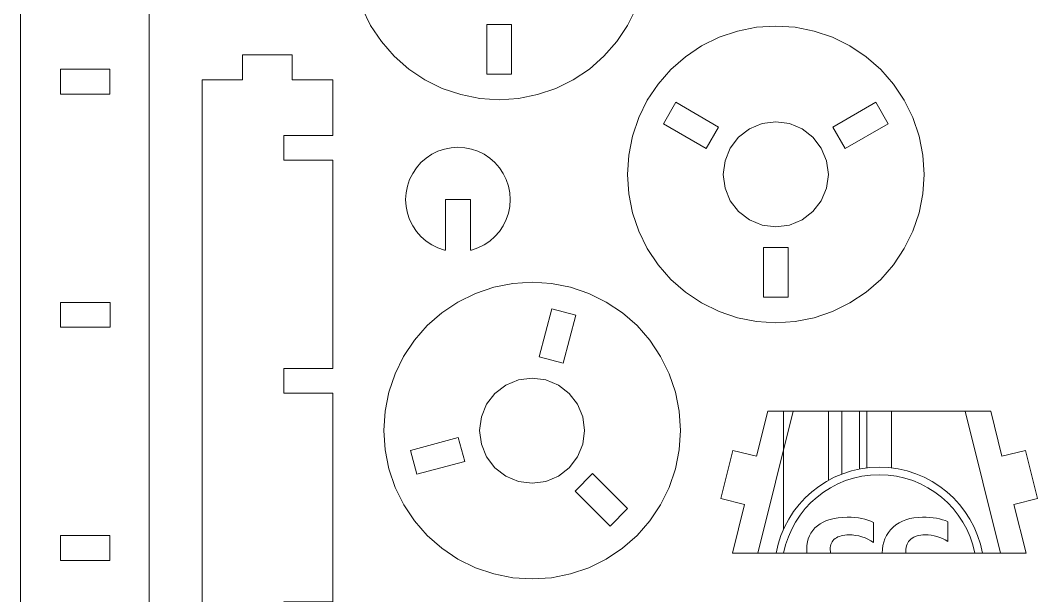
# Model space of a CAD drawing. Header units: millimetres. Extents: x -168 to 165, y -245 to 245.
# Drawn here: x 35 to 158.1, y 67.1 to 136.7 of the extents above; entities that cross this region are included whole.
import ezdxf

# ---------------------------------------------------------------- set-up
doc = ezdxf.new("R2010")
doc.units = ezdxf.units.MM
doc.header["$MEASUREMENT"] = 0

msp = doc.modelspace()

# ---------------------------------------------------------------- linework, layer by layer
at = {"color": 140, "lineweight": 9}
for points, knots in [([(80.2112, 132.389), (80.2112, 132.389), (78.6625, 134.1553), (78.6625, 134.1553), (78.6625, 134.1553), (78.6625, 134.1553), (77.3572, 136.1086), (77.3572, 136.1086), (77.3572, 136.1086), (77.3572, 136.1086), (76.3165, 138.2154), (76.3165, 138.2154), (76.3165, 138.2154), (76.3165, 138.2154), (75.5616, 140.44), (75.5616, 140.44), (75.5616, 140.44), (75.5616, 140.44), (75.103, 142.744), (75.103, 142.744), (75.103, 142.744), (75.103, 142.744), (74.9513, 145.0879), (74.9513, 145.0879), (74.9513, 145.0879), (74.9513, 145.0879), (75.103, 147.4325), (75.103, 147.4325), (75.103, 147.4325), (75.103, 147.4325), (75.5616, 149.7364), (75.5616, 149.7364), (75.5616, 149.7364), (75.5616, 149.7364), (76.3165, 151.9607), (76.3165, 151.9607), (76.3165, 151.9607), (76.3165, 151.9607), (77.3572, 154.0679), (77.3572, 154.0679), (77.3572, 154.0679), (77.3572, 154.0679), (78.6625, 156.0208), (78.6625, 156.0208), (78.6625, 156.0208), (78.6625, 156.0208), (80.2112, 157.7868), (80.2112, 157.7868), (80.2112, 157.7868), (80.2112, 157.7868), (81.9751, 159.3362), (81.9751, 159.3362), (81.9751, 159.3362), (81.9751, 159.3362), (83.9295, 160.6408), (83.9295, 160.6408), (83.9295, 160.6408), (83.9295, 160.6408), (86.0356, 161.6801), (86.0356, 161.6801), (86.0356, 161.6801), (86.0356, 161.6801), (88.2616, 162.435), (88.2616, 162.435), (88.2616, 162.435), (88.2616, 162.435), (90.5652, 162.8936), (90.5652, 162.8936), (90.5652, 162.8936), (90.5652, 162.8936), (92.9077, 163.0471), (92.9077, 163.0471), (92.9077, 163.0471), (92.9077, 163.0471), (95.2537, 162.8936), (95.2537, 162.8936), (95.2537, 162.8936), (95.2537, 162.8936), (97.5573, 162.435), (97.5573, 162.435), (97.5573, 162.435), (97.5573, 162.435), (99.7833, 161.6801), (99.7833, 161.6801), (99.7833, 161.6801), (99.7833, 161.6801), (101.8894, 160.6408), (101.8894, 160.6408), (101.8894, 160.6408), (101.8894, 160.6408), (103.8438, 159.3362), (103.8438, 159.3362), (103.8438, 159.3362), (103.8438, 159.3362), (105.6077, 157.7868), (105.6077, 157.7868), (105.6077, 157.7868), (105.6077, 157.7868), (107.1564, 156.0208), (107.1564, 156.0208), (107.1564, 156.0208), (107.1564, 156.0208), (108.4617, 154.0679), (108.4617, 154.0679), (108.4617, 154.0679), (108.4617, 154.0679), (109.5024, 151.9607), (109.5024, 151.9607), (109.5024, 151.9607), (109.5024, 151.9607), (110.2573, 149.7364), (110.2573, 149.7364), (110.2573, 149.7364), (110.2573, 149.7364), (110.7159, 147.4325), (110.7159, 147.4325), (110.7159, 147.4325), (110.7159, 147.4325), (110.8676, 145.0879), (110.8676, 145.0879), (110.8676, 145.0879), (110.8676, 145.0879), (110.7159, 142.744), (110.7159, 142.744), (110.7159, 142.744), (110.7159, 142.744), (110.2573, 140.44), (110.2573, 140.44), (110.2573, 140.44), (110.2573, 140.44), (109.5024, 138.2154), (109.5024, 138.2154), (109.5024, 138.2154), (109.5024, 138.2154), (108.4617, 136.1086), (108.4617, 136.1086), (108.4617, 136.1086), (108.4617, 136.1086), (107.1564, 134.1553), (107.1564, 134.1553), (107.1564, 134.1553), (107.1564, 134.1553), (105.6077, 132.389), (105.6077, 132.389), (105.6077, 132.389), (105.6077, 132.389), (103.8438, 130.8403), (103.8438, 130.8403), (103.8438, 130.8403), (103.8438, 130.8403), (101.8894, 129.5353), (101.8894, 129.5353), (101.8894, 129.5353), (101.8894, 129.5353), (99.7833, 128.496), (99.7833, 128.496), (99.7833, 128.496), (99.7833, 128.496), (97.5573, 127.7411), (97.5573, 127.7411), (97.5573, 127.7411), (97.5573, 127.7411), (95.2537, 127.2828), (95.2537, 127.2828), (95.2537, 127.2828), (95.2537, 127.2828), (92.9077, 127.129), (92.9077, 127.129), (92.9077, 127.129), (92.9077, 127.129), (90.5652, 127.2828), (90.5652, 127.2828), (90.5652, 127.2828), (90.5652, 127.2828), (88.2616, 127.7411), (88.2616, 127.7411), (88.2616, 127.7411), (88.2616, 127.7411), (86.0356, 128.496), (86.0356, 128.496), (86.0356, 128.496), (86.0356, 128.496), (83.9295, 129.5353), (83.9295, 129.5353), (83.9295, 129.5353), (83.9295, 129.5353), (81.9751, 130.8403), (81.9751, 130.8403), (81.9751, 130.8403), (81.9751, 130.8403), (80.2112, 132.389), (80.2112, 132.389)], [0, 0, 0, 0, 0.02040816, 0.02040816, 0.02040816, 0.02040816, 0.04081633, 0.04081633, 0.04081633, 0.04081633, 0.06122449, 0.06122449, 0.06122449, 0.06122449, 0.08163265, 0.08163265, 0.08163265, 0.08163265, 0.10204082, 0.10204082, 0.10204082, 0.10204082, 0.12244898, 0.12244898, 0.12244898, 0.12244898, 0.14285714, 0.14285714, 0.14285714, 0.14285714, 0.16326531, 0.16326531, 0.16326531, 0.16326531, 0.18367347, 0.18367347, 0.18367347, 0.18367347, 0.20408163, 0.20408163, 0.20408163, 0.20408163, 0.2244898, 0.2244898, 0.2244898, 0.2244898, 0.24489796, 0.24489796, 0.24489796, 0.24489796, 0.26530612, 0.26530612, 0.26530612, 0.26530612, 0.28571429, 0.28571429, 0.28571429, 0.28571429, 0.30612245, 0.30612245, 0.30612245, 0.30612245, 0.32653061, 0.32653061, 0.32653061, 0.32653061, 0.34693878, 0.34693878, 0.34693878, 0.34693878, 0.36734694, 0.36734694, 0.36734694, 0.36734694, 0.3877551, 0.3877551, 0.3877551, 0.3877551, 0.40816327, 0.40816327, 0.40816327, 0.40816327, 0.42857143, 0.42857143, 0.42857143, 0.42857143, 0.44897959, 0.44897959, 0.44897959, 0.44897959, 0.46938776, 0.46938776, 0.46938776, 0.46938776, 0.48979592, 0.48979592, 0.48979592, 0.48979592, 0.51020408, 0.51020408, 0.51020408, 0.51020408, 0.53061224, 0.53061224, 0.53061224, 0.53061224, 0.55102041, 0.55102041, 0.55102041, 0.55102041, 0.57142857, 0.57142857, 0.57142857, 0.57142857, 0.59183673, 0.59183673, 0.59183673, 0.59183673, 0.6122449, 0.6122449, 0.6122449, 0.6122449, 0.63265306, 0.63265306, 0.63265306, 0.63265306, 0.65306122, 0.65306122, 0.65306122, 0.65306122, 0.67346939, 0.67346939, 0.67346939, 0.67346939, 0.69387755, 0.69387755, 0.69387755, 0.69387755, 0.71428571, 0.71428571, 0.71428571, 0.71428571, 0.73469388, 0.73469388, 0.73469388, 0.73469388, 0.75510204, 0.75510204, 0.75510204, 0.75510204, 0.7755102, 0.7755102, 0.7755102, 0.7755102, 0.79591837, 0.79591837, 0.79591837, 0.79591837, 0.81632653, 0.81632653, 0.81632653, 0.81632653, 0.83673469, 0.83673469, 0.83673469, 0.83673469, 0.85714286, 0.85714286, 0.85714286, 0.85714286, 0.87755102, 0.87755102, 0.87755102, 0.87755102, 0.89795918, 0.89795918, 0.89795918, 0.89795918, 0.91836735, 0.91836735, 0.91836735, 0.91836735, 0.93877551, 0.93877551, 0.93877551, 0.93877551, 0.95918367, 0.95918367, 0.95918367, 0.95918367, 1, 1, 1, 1]), ([(50.5441, 137.5482), (50.5441, 137.5482), (50.5441, 64.6403), (50.5441, 64.6403), (50.5441, 64.6403), (50.5441, 64.6403), (45.7463, 64.6403), (45.7463, 64.6403), (45.7463, 64.6403), (45.7463, 64.6403), (45.7463, 61.6403), (45.7463, 61.6403), (45.7463, 61.6403), (45.7463, 61.6403), (39.7455, 61.6403), (39.7455, 61.6403), (39.7455, 61.6403), (39.7455, 61.6403), (39.7455, 64.6403), (39.7455, 64.6403), (39.7455, 64.6403), (39.7455, 64.6403), (34.9513, 64.6403), (34.9513, 64.6403), (34.9513, 64.6403), (34.9513, 64.6403), (34.9513, 137.5482), (34.9513, 137.5482), (34.9513, 137.5482), (34.9513, 137.5482), (39.7455, 137.5482), (39.7455, 137.5482), (39.7455, 137.5482), (39.7455, 137.5482), (39.7455, 140.5503), (39.7455, 140.5503), (39.7455, 140.5503), (39.7455, 140.5503), (45.7463, 140.5503), (45.7463, 140.5503), (45.7463, 140.5503), (45.7463, 140.5503), (45.7463, 137.5482), (45.7463, 137.5482), (45.7463, 137.5482), (45.7463, 137.5482), (50.5441, 137.5482), (50.5441, 137.5482)], [0, 0, 0, 0, 0.07692308, 0.07692308, 0.07692308, 0.07692308, 0.15384615, 0.15384615, 0.15384615, 0.15384615, 0.23076923, 0.23076923, 0.23076923, 0.23076923, 0.30769231, 0.30769231, 0.30769231, 0.30769231, 0.38461538, 0.38461538, 0.38461538, 0.38461538, 0.46153846, 0.46153846, 0.46153846, 0.46153846, 0.53846154, 0.53846154, 0.53846154, 0.53846154, 0.61538462, 0.61538462, 0.61538462, 0.61538462, 0.69230769, 0.69230769, 0.69230769, 0.69230769, 0.76923077, 0.76923077, 0.76923077, 0.76923077, 0.84615385, 0.84615385, 0.84615385, 0.84615385, 1, 1, 1, 1]), ([(94.4105, 130.2338), (94.4105, 130.2338), (94.4105, 136.2339), (94.4105, 136.2339), (94.4105, 136.2339), (94.4105, 136.2339), (91.4084, 136.2339), (91.4084, 136.2339), (91.4084, 136.2339), (91.4084, 136.2339), (91.4084, 130.2338), (91.4084, 130.2338), (91.4084, 130.2338), (91.4084, 130.2338), (94.4105, 130.2338), (94.4105, 130.2338)], [0, 0, 0, 0, 0.2, 0.2, 0.2, 0.2, 0.4, 0.4, 0.4, 0.4, 0.6, 0.6, 0.6, 0.6, 1, 1, 1, 1]), ([(113.7112, 105.3893), (113.7112, 105.3893), (112.1625, 107.1553), (112.1625, 107.1553), (112.1625, 107.1553), (112.1625, 107.1553), (110.8572, 109.1083), (110.8572, 109.1083), (110.8572, 109.1083), (110.8572, 109.1083), (109.8201, 111.2154), (109.8201, 111.2154), (109.8201, 111.2154), (109.8201, 111.2154), (109.0616, 113.4397), (109.0616, 113.4397), (109.0616, 113.4397), (109.0616, 113.4397), (108.6065, 115.7437), (108.6065, 115.7437), (108.6065, 115.7437), (108.6065, 115.7437), (108.4513, 118.0879), (108.4513, 118.0879), (108.4513, 118.0879), (108.4513, 118.0879), (108.6065, 120.4321), (108.6065, 120.4321), (108.6065, 120.4321), (108.6065, 120.4321), (109.0616, 122.7361), (109.0616, 122.7361), (109.0616, 122.7361), (109.0616, 122.7361), (109.8201, 124.9607), (109.8201, 124.9607), (109.8201, 124.9607), (109.8201, 124.9607), (110.8572, 127.0675), (110.8572, 127.0675), (110.8572, 127.0675), (110.8572, 127.0675), (112.1625, 129.0205), (112.1625, 129.0205), (112.1625, 129.0205), (112.1625, 129.0205), (113.7112, 130.7868), (113.7112, 130.7868), (113.7112, 130.7868), (113.7112, 130.7868), (115.4786, 132.3355), (115.4786, 132.3355), (115.4786, 132.3355), (115.4786, 132.3355), (117.4295, 133.6408), (117.4295, 133.6408), (117.4295, 133.6408), (117.4295, 133.6408), (119.5391, 134.6797), (119.5391, 134.6797), (119.5391, 134.6797), (119.5391, 134.6797), (121.7616, 135.435), (121.7616, 135.435), (121.7616, 135.435), (121.7616, 135.435), (124.0652, 135.8933), (124.0652, 135.8933), (124.0652, 135.8933), (124.0652, 135.8933), (126.4112, 136.0471), (126.4112, 136.0471), (126.4112, 136.0471), (126.4112, 136.0471), (128.7537, 135.8933), (128.7537, 135.8933), (128.7537, 135.8933), (128.7537, 135.8933), (131.0573, 135.435), (131.0573, 135.435), (131.0573, 135.435), (131.0573, 135.435), (133.2833, 134.6797), (133.2833, 134.6797), (133.2833, 134.6797), (133.2833, 134.6797), (135.3894, 133.6408), (135.3894, 133.6408), (135.3894, 133.6408), (135.3894, 133.6408), (137.3438, 132.3355), (137.3438, 132.3355), (137.3438, 132.3355), (137.3438, 132.3355), (139.1077, 130.7868), (139.1077, 130.7868), (139.1077, 130.7868), (139.1077, 130.7868), (140.6564, 129.0205), (140.6564, 129.0205), (140.6564, 129.0205), (140.6564, 129.0205), (141.9617, 127.0675), (141.9617, 127.0675), (141.9617, 127.0675), (141.9617, 127.0675), (143.0024, 124.9607), (143.0024, 124.9607), (143.0024, 124.9607), (143.0024, 124.9607), (143.7573, 122.7361), (143.7573, 122.7361), (143.7573, 122.7361), (143.7573, 122.7361), (144.2159, 120.4321), (144.2159, 120.4321), (144.2159, 120.4321), (144.2159, 120.4321), (144.3676, 118.0879), (144.3676, 118.0879), (144.3676, 118.0879), (144.3676, 118.0879), (144.2159, 115.7437), (144.2159, 115.7437), (144.2159, 115.7437), (144.2159, 115.7437), (143.7573, 113.4397), (143.7573, 113.4397), (143.7573, 113.4397), (143.7573, 113.4397), (143.0024, 111.2154), (143.0024, 111.2154), (143.0024, 111.2154), (143.0024, 111.2154), (141.9617, 109.1083), (141.9617, 109.1083), (141.9617, 109.1083), (141.9617, 109.1083), (140.6564, 107.1553), (140.6564, 107.1553), (140.6564, 107.1553), (140.6564, 107.1553), (139.1077, 105.3893), (139.1077, 105.3893), (139.1077, 105.3893), (139.1077, 105.3893), (137.3438, 103.8402), (137.3438, 103.8402), (137.3438, 103.8402), (137.3438, 103.8402), (135.3894, 102.535), (135.3894, 102.535), (135.3894, 102.535), (135.3894, 102.535), (133.2833, 101.496), (133.2833, 101.496), (133.2833, 101.496), (133.2833, 101.496), (131.0573, 100.7407), (131.0573, 100.7407), (131.0573, 100.7407), (131.0573, 100.7407), (128.7537, 100.2825), (128.7537, 100.2825), (128.7537, 100.2825), (128.7537, 100.2825), (126.4112, 100.129), (126.4112, 100.129), (126.4112, 100.129), (126.4112, 100.129), (124.0652, 100.2825), (124.0652, 100.2825), (124.0652, 100.2825), (124.0652, 100.2825), (121.7616, 100.7407), (121.7616, 100.7407), (121.7616, 100.7407), (121.7616, 100.7407), (119.5391, 101.496), (119.5391, 101.496), (119.5391, 101.496), (119.5391, 101.496), (117.4295, 102.535), (117.4295, 102.535), (117.4295, 102.535), (117.4295, 102.535), (115.4786, 103.8402), (115.4786, 103.8402), (115.4786, 103.8402), (115.4786, 103.8402), (113.7112, 105.3893), (113.7112, 105.3893)], [0, 0, 0, 0, 0.02040816, 0.02040816, 0.02040816, 0.02040816, 0.04081633, 0.04081633, 0.04081633, 0.04081633, 0.06122449, 0.06122449, 0.06122449, 0.06122449, 0.08163265, 0.08163265, 0.08163265, 0.08163265, 0.10204082, 0.10204082, 0.10204082, 0.10204082, 0.12244898, 0.12244898, 0.12244898, 0.12244898, 0.14285714, 0.14285714, 0.14285714, 0.14285714, 0.16326531, 0.16326531, 0.16326531, 0.16326531, 0.18367347, 0.18367347, 0.18367347, 0.18367347, 0.20408163, 0.20408163, 0.20408163, 0.20408163, 0.2244898, 0.2244898, 0.2244898, 0.2244898, 0.24489796, 0.24489796, 0.24489796, 0.24489796, 0.26530612, 0.26530612, 0.26530612, 0.26530612, 0.28571429, 0.28571429, 0.28571429, 0.28571429, 0.30612245, 0.30612245, 0.30612245, 0.30612245, 0.32653061, 0.32653061, 0.32653061, 0.32653061, 0.34693878, 0.34693878, 0.34693878, 0.34693878, 0.36734694, 0.36734694, 0.36734694, 0.36734694, 0.3877551, 0.3877551, 0.3877551, 0.3877551, 0.40816327, 0.40816327, 0.40816327, 0.40816327, 0.42857143, 0.42857143, 0.42857143, 0.42857143, 0.44897959, 0.44897959, 0.44897959, 0.44897959, 0.46938776, 0.46938776, 0.46938776, 0.46938776, 0.48979592, 0.48979592, 0.48979592, 0.48979592, 0.51020408, 0.51020408, 0.51020408, 0.51020408, 0.53061224, 0.53061224, 0.53061224, 0.53061224, 0.55102041, 0.55102041, 0.55102041, 0.55102041, 0.57142857, 0.57142857, 0.57142857, 0.57142857, 0.59183673, 0.59183673, 0.59183673, 0.59183673, 0.6122449, 0.6122449, 0.6122449, 0.6122449, 0.63265306, 0.63265306, 0.63265306, 0.63265306, 0.65306122, 0.65306122, 0.65306122, 0.65306122, 0.67346939, 0.67346939, 0.67346939, 0.67346939, 0.69387755, 0.69387755, 0.69387755, 0.69387755, 0.71428571, 0.71428571, 0.71428571, 0.71428571, 0.73469388, 0.73469388, 0.73469388, 0.73469388, 0.75510204, 0.75510204, 0.75510204, 0.75510204, 0.7755102, 0.7755102, 0.7755102, 0.7755102, 0.79591837, 0.79591837, 0.79591837, 0.79591837, 0.81632653, 0.81632653, 0.81632653, 0.81632653, 0.83673469, 0.83673469, 0.83673469, 0.83673469, 0.85714286, 0.85714286, 0.85714286, 0.85714286, 0.87755102, 0.87755102, 0.87755102, 0.87755102, 0.89795918, 0.89795918, 0.89795918, 0.89795918, 0.91836735, 0.91836735, 0.91836735, 0.91836735, 0.93877551, 0.93877551, 0.93877551, 0.93877551, 0.95918367, 0.95918367, 0.95918367, 0.95918367, 1, 1, 1, 1]), ([(72.7734, 91.596), (72.7734, 91.596), (72.7734, 66.377), (72.7734, 66.377), (72.7734, 66.377), (72.7734, 66.377), (66.8397, 66.377), (66.8397, 66.377), (66.8397, 66.377), (66.8397, 66.377), (66.8397, 63.3769), (66.8397, 63.3769), (66.8397, 63.3769), (66.8397, 63.3769), (72.7734, 63.3769), (72.7734, 63.3769), (72.7734, 63.3769), (72.7734, 63.3769), (72.7734, 56.641), (72.7734, 56.641), (72.7734, 56.641), (72.7734, 56.641), (67.8627, 56.641), (67.8627, 56.641), (67.8627, 56.641), (67.8627, 56.641), (67.8627, 53.6424), (67.8627, 53.6424), (67.8627, 53.6424), (67.8627, 53.6424), (61.862, 53.6424), (61.862, 53.6424), (61.862, 53.6424), (61.862, 53.6424), (61.862, 56.641), (61.862, 56.641), (61.862, 56.641), (61.862, 56.641), (56.9513, 56.641), (56.9513, 56.641), (56.9513, 56.641), (56.9513, 56.641), (56.9513, 129.5503), (56.9513, 129.5503), (56.9513, 129.5503), (56.9513, 129.5503), (61.862, 129.5503), (61.862, 129.5503), (61.862, 129.5503), (61.862, 129.5503), (61.862, 132.5503), (61.862, 132.5503), (61.862, 132.5503), (61.862, 132.5503), (67.8627, 132.5503), (67.8627, 132.5503), (67.8627, 132.5503), (67.8627, 132.5503), (67.8627, 129.5503), (67.8627, 129.5503), (67.8627, 129.5503), (67.8627, 129.5503), (72.7734, 129.5503), (72.7734, 129.5503), (72.7734, 129.5503), (72.7734, 129.5503), (72.7734, 122.8151), (72.7734, 122.8151), (72.7734, 122.8151), (72.7734, 122.8151), (66.8397, 122.8151), (66.8397, 122.8151), (66.8397, 122.8151), (66.8397, 122.8151), (66.8397, 119.815), (66.8397, 119.815), (66.8397, 119.815), (66.8397, 119.815), (72.7734, 119.815), (72.7734, 119.815), (72.7734, 119.815), (72.7734, 119.815), (72.7734, 94.596), (72.7734, 94.596), (72.7734, 94.596), (72.7734, 94.596), (66.8397, 94.596), (66.8397, 94.596), (66.8397, 94.596), (66.8397, 94.596), (66.8397, 91.596), (66.8397, 91.596), (66.8397, 91.596), (66.8397, 91.596), (72.7734, 91.596), (72.7734, 91.596)], [0, 0, 0, 0, 0.04, 0.04, 0.04, 0.04, 0.08, 0.08, 0.08, 0.08, 0.12, 0.12, 0.12, 0.12, 0.16, 0.16, 0.16, 0.16, 0.2, 0.2, 0.2, 0.2, 0.24, 0.24, 0.24, 0.24, 0.28, 0.28, 0.28, 0.28, 0.32, 0.32, 0.32, 0.32, 0.36, 0.36, 0.36, 0.36, 0.4, 0.4, 0.4, 0.4, 0.44, 0.44, 0.44, 0.44, 0.48, 0.48, 0.48, 0.48, 0.52, 0.52, 0.52, 0.52, 0.56, 0.56, 0.56, 0.56, 0.6, 0.6, 0.6, 0.6, 0.64, 0.64, 0.64, 0.64, 0.68, 0.68, 0.68, 0.68, 0.72, 0.72, 0.72, 0.72, 0.76, 0.76, 0.76, 0.76, 0.8, 0.8, 0.8, 0.8, 0.84, 0.84, 0.84, 0.84, 0.88, 0.88, 0.88, 0.88, 0.92, 0.92, 0.92, 0.92, 1, 1, 1, 1]), ([(39.802, 130.8136), (39.802, 130.8136), (39.802, 127.814), (39.802, 127.814), (39.802, 127.814), (39.802, 127.814), (45.7992, 127.814), (45.7992, 127.814), (45.7992, 127.814), (45.7992, 127.814), (45.7992, 130.8136), (45.7992, 130.8136), (45.7992, 130.8136), (45.7992, 130.8136), (39.802, 130.8136), (39.802, 130.8136)], [0, 0, 0, 0, 0.2, 0.2, 0.2, 0.2, 0.4, 0.4, 0.4, 0.4, 0.6, 0.6, 0.6, 0.6, 1, 1, 1, 1]), ([(117.9939, 121.2163), (117.9939, 121.2163), (119.4932, 123.8142), (119.4932, 123.8142), (119.4932, 123.8142), (119.4932, 123.8142), (114.2968, 126.8142), (114.2968, 126.8142), (114.2968, 126.8142), (114.2968, 126.8142), (112.7975, 124.216), (112.7975, 124.216), (112.7975, 124.216), (112.7975, 124.216), (117.9939, 121.2163), (117.9939, 121.2163)], [0, 0, 0, 0, 0.2, 0.2, 0.2, 0.2, 0.4, 0.4, 0.4, 0.4, 0.6, 0.6, 0.6, 0.6, 1, 1, 1, 1]), ([(134.8285, 121.2163), (134.8285, 121.2163), (140.0249, 124.216), (140.0249, 124.216), (140.0249, 124.216), (140.0249, 124.216), (138.5256, 126.8142), (138.5256, 126.8142), (138.5256, 126.8142), (138.5256, 126.8142), (133.3292, 123.8142), (133.3292, 123.8142), (133.3292, 123.8142), (133.3292, 123.8142), (134.8285, 121.2163), (134.8285, 121.2163)], [0, 0, 0, 0, 0.2, 0.2, 0.2, 0.2, 0.4, 0.4, 0.4, 0.4, 0.6, 0.6, 0.6, 0.6, 1, 1, 1, 1]), ([(124.7637, 111.9446), (124.7637, 111.9446), (126.4112, 111.728), (126.4112, 111.728), (126.4112, 111.728), (126.4112, 111.728), (128.0552, 111.9446), (128.0552, 111.9446), (128.0552, 111.9446), (128.0552, 111.9446), (129.5897, 112.5803), (129.5897, 112.5803), (129.5897, 112.5803), (129.5897, 112.5803), (130.9091, 113.5907), (130.9091, 113.5907), (130.9091, 113.5907), (130.9091, 113.5907), (131.9181, 114.9083), (131.9181, 114.9083), (131.9181, 114.9083), (131.9181, 114.9083), (132.5531, 116.4418), (132.5531, 116.4418), (132.5531, 116.4418), (132.5531, 116.4418), (132.7718, 118.0879), (132.7718, 118.0879), (132.7718, 118.0879), (132.7718, 118.0879), (132.5531, 119.7339), (132.5531, 119.7339), (132.5531, 119.7339), (132.5531, 119.7339), (131.9181, 121.2678), (131.9181, 121.2678), (131.9181, 121.2678), (131.9181, 121.2678), (130.9091, 122.5851), (130.9091, 122.5851), (130.9091, 122.5851), (130.9091, 122.5851), (129.5897, 123.5958), (129.5897, 123.5958), (129.5897, 123.5958), (129.5897, 123.5958), (128.0552, 124.2311), (128.0552, 124.2311), (128.0552, 124.2311), (128.0552, 124.2311), (126.4112, 124.4481), (126.4112, 124.4481), (126.4112, 124.4481), (126.4112, 124.4481), (124.7637, 124.2311), (124.7637, 124.2311), (124.7637, 124.2311), (124.7637, 124.2311), (123.2292, 123.5958), (123.2292, 123.5958), (123.2292, 123.5958), (123.2292, 123.5958), (121.9133, 122.5851), (121.9133, 122.5851), (121.9133, 122.5851), (121.9133, 122.5851), (120.9008, 121.2678), (120.9008, 121.2678), (120.9008, 121.2678), (120.9008, 121.2678), (120.2658, 119.7339), (120.2658, 119.7339), (120.2658, 119.7339), (120.2658, 119.7339), (120.0506, 118.0879), (120.0506, 118.0879), (120.0506, 118.0879), (120.0506, 118.0879), (120.2658, 116.4418), (120.2658, 116.4418), (120.2658, 116.4418), (120.2658, 116.4418), (120.9008, 114.9083), (120.9008, 114.9083), (120.9008, 114.9083), (120.9008, 114.9083), (121.9133, 113.5907), (121.9133, 113.5907), (121.9133, 113.5907), (121.9133, 113.5907), (123.2292, 112.5803), (123.2292, 112.5803), (123.2292, 112.5803), (123.2292, 112.5803), (124.7637, 111.9446), (124.7637, 111.9446)], [0, 0, 0, 0, 0.04, 0.04, 0.04, 0.04, 0.08, 0.08, 0.08, 0.08, 0.12, 0.12, 0.12, 0.12, 0.16, 0.16, 0.16, 0.16, 0.2, 0.2, 0.2, 0.2, 0.24, 0.24, 0.24, 0.24, 0.28, 0.28, 0.28, 0.28, 0.32, 0.32, 0.32, 0.32, 0.36, 0.36, 0.36, 0.36, 0.4, 0.4, 0.4, 0.4, 0.44, 0.44, 0.44, 0.44, 0.48, 0.48, 0.48, 0.48, 0.52, 0.52, 0.52, 0.52, 0.56, 0.56, 0.56, 0.56, 0.6, 0.6, 0.6, 0.6, 0.64, 0.64, 0.64, 0.64, 0.68, 0.68, 0.68, 0.68, 0.72, 0.72, 0.72, 0.72, 0.76, 0.76, 0.76, 0.76, 0.8, 0.8, 0.8, 0.8, 0.84, 0.84, 0.84, 0.84, 0.88, 0.88, 0.88, 0.88, 0.92, 0.92, 0.92, 0.92, 1, 1, 1, 1]), ([(92.4094, 119.5243), (92.4094, 119.5243), (92.9562, 118.9016), (92.9562, 118.9016), (92.9562, 118.9016), (92.9562, 118.9016), (93.4148, 118.2134), (93.4148, 118.2134), (93.4148, 118.2134), (93.4148, 118.2134), (93.7817, 117.4704), (93.7817, 117.4704), (93.7817, 117.4704), (93.7817, 117.4704), (94.0498, 116.6862), (94.0498, 116.6862), (94.0498, 116.6862), (94.0498, 116.6862), (94.2086, 115.8738), (94.2086, 115.8738), (94.2086, 115.8738), (94.2086, 115.8738), (94.265, 115.0475), (94.265, 115.0475), (94.265, 115.0475), (94.265, 115.0475), (94.2086, 114.221), (94.2086, 114.221), (94.2086, 114.221), (94.2086, 114.221), (94.0498, 113.4089), (94.0498, 113.4089), (94.0498, 113.4089), (94.0498, 113.4089), (93.7817, 112.6247), (93.7817, 112.6247), (93.7817, 112.6247), (93.7817, 112.6247), (93.4148, 111.8821), (93.4148, 111.8821), (93.4148, 111.8821), (93.4148, 111.8821), (92.9562, 111.1934), (92.9562, 111.1934), (92.9562, 111.1934), (92.9562, 111.1934), (92.4094, 110.5708), (92.4094, 110.5708), (92.4094, 110.5708), (92.4094, 110.5708), (91.7885, 110.0247), (91.7885, 110.0247), (91.7885, 110.0247), (91.7885, 110.0247), (91.1006, 109.5647), (91.1006, 109.5647), (91.1006, 109.5647), (91.1006, 109.5647), (90.3563, 109.1981), (90.3563, 109.1981), (90.3563, 109.1981), (90.3563, 109.1981), (89.5731, 108.9321), (89.5731, 108.9321), (89.5731, 108.9321), (89.5731, 108.9321), (89.432, 108.9046), (89.432, 108.9046), (89.432, 108.9046), (89.432, 108.9046), (89.432, 115.0475), (89.432, 115.0475), (89.432, 115.0475), (89.432, 115.0475), (86.4334, 115.0475), (86.4334, 115.0475), (86.4334, 115.0475), (86.4334, 115.0475), (86.4334, 108.9043), (86.4334, 108.9043), (86.4334, 108.9043), (86.4334, 108.9043), (86.2958, 108.9321), (86.2958, 108.9321), (86.2958, 108.9321), (86.2958, 108.9321), (85.5091, 109.1981), (85.5091, 109.1981), (85.5091, 109.1981), (85.5091, 109.1981), (84.7683, 109.5647), (84.7683, 109.5647), (84.7683, 109.5647), (84.7683, 109.5647), (84.0803, 110.0247), (84.0803, 110.0247), (84.0803, 110.0247), (84.0803, 110.0247), (83.4559, 110.5708), (83.4559, 110.5708), (83.4559, 110.5708), (83.4559, 110.5708), (82.9091, 111.1934), (82.9091, 111.1934), (82.9091, 111.1934), (82.9091, 111.1934), (82.4505, 111.8821), (82.4505, 111.8821), (82.4505, 111.8821), (82.4505, 111.8821), (82.0836, 112.6247), (82.0836, 112.6247), (82.0836, 112.6247), (82.0836, 112.6247), (81.819, 113.4089), (81.819, 113.4089), (81.819, 113.4089), (81.819, 113.4089), (81.6568, 114.221), (81.6568, 114.221), (81.6568, 114.221), (81.6568, 114.221), (81.6003, 115.0475), (81.6003, 115.0475), (81.6003, 115.0475), (81.6003, 115.0475), (81.6568, 115.8738), (81.6568, 115.8738), (81.6568, 115.8738), (81.6568, 115.8738), (81.819, 116.6862), (81.819, 116.6862), (81.819, 116.6862), (81.819, 116.6862), (82.0836, 117.4704), (82.0836, 117.4704), (82.0836, 117.4704), (82.0836, 117.4704), (82.4505, 118.2134), (82.4505, 118.2134), (82.4505, 118.2134), (82.4505, 118.2134), (82.9091, 118.9016), (82.9091, 118.9016), (82.9091, 118.9016), (82.9091, 118.9016), (83.4559, 119.5243), (83.4559, 119.5243), (83.4559, 119.5243), (83.4559, 119.5243), (84.0803, 120.0704), (84.0803, 120.0704), (84.0803, 120.0704), (84.0803, 120.0704), (84.7683, 120.5308), (84.7683, 120.5308), (84.7683, 120.5308), (84.7683, 120.5308), (85.5091, 120.8966), (85.5091, 120.8966), (85.5091, 120.8966), (85.5091, 120.8966), (86.2958, 121.1629), (86.2958, 121.1629), (86.2958, 121.1629), (86.2958, 121.1629), (87.1072, 121.3249), (87.1072, 121.3249), (87.1072, 121.3249), (87.1072, 121.3249), (87.9327, 121.3785), (87.9327, 121.3785), (87.9327, 121.3785), (87.9327, 121.3785), (88.7582, 121.3249), (88.7582, 121.3249), (88.7582, 121.3249), (88.7582, 121.3249), (89.5731, 121.1629), (89.5731, 121.1629), (89.5731, 121.1629), (89.5731, 121.1629), (90.3563, 120.8966), (90.3563, 120.8966), (90.3563, 120.8966), (90.3563, 120.8966), (91.1006, 120.5308), (91.1006, 120.5308), (91.1006, 120.5308), (91.1006, 120.5308), (91.7885, 120.0704), (91.7885, 120.0704), (91.7885, 120.0704), (91.7885, 120.0704), (92.4094, 119.5243), (92.4094, 119.5243)], [0, 0, 0, 0, 0.02, 0.02, 0.02, 0.02, 0.04, 0.04, 0.04, 0.04, 0.06, 0.06, 0.06, 0.06, 0.08, 0.08, 0.08, 0.08, 0.1, 0.1, 0.1, 0.1, 0.12, 0.12, 0.12, 0.12, 0.14, 0.14, 0.14, 0.14, 0.16, 0.16, 0.16, 0.16, 0.18, 0.18, 0.18, 0.18, 0.2, 0.2, 0.2, 0.2, 0.22, 0.22, 0.22, 0.22, 0.24, 0.24, 0.24, 0.24, 0.26, 0.26, 0.26, 0.26, 0.28, 0.28, 0.28, 0.28, 0.3, 0.3, 0.3, 0.3, 0.32, 0.32, 0.32, 0.32, 0.34, 0.34, 0.34, 0.34, 0.36, 0.36, 0.36, 0.36, 0.38, 0.38, 0.38, 0.38, 0.4, 0.4, 0.4, 0.4, 0.42, 0.42, 0.42, 0.42, 0.44, 0.44, 0.44, 0.44, 0.46, 0.46, 0.46, 0.46, 0.48, 0.48, 0.48, 0.48, 0.5, 0.5, 0.5, 0.5, 0.52, 0.52, 0.52, 0.52, 0.54, 0.54, 0.54, 0.54, 0.56, 0.56, 0.56, 0.56, 0.58, 0.58, 0.58, 0.58, 0.6, 0.6, 0.6, 0.6, 0.62, 0.62, 0.62, 0.62, 0.64, 0.64, 0.64, 0.64, 0.66, 0.66, 0.66, 0.66, 0.68, 0.68, 0.68, 0.68, 0.7, 0.7, 0.7, 0.7, 0.72, 0.72, 0.72, 0.72, 0.74, 0.74, 0.74, 0.74, 0.76, 0.76, 0.76, 0.76, 0.78, 0.78, 0.78, 0.78, 0.8, 0.8, 0.8, 0.8, 0.82, 0.82, 0.82, 0.82, 0.84, 0.84, 0.84, 0.84, 0.86, 0.86, 0.86, 0.86, 0.88, 0.88, 0.88, 0.88, 0.9, 0.9, 0.9, 0.9, 0.92, 0.92, 0.92, 0.92, 0.94, 0.94, 0.94, 0.94, 0.96, 0.96, 0.96, 0.96, 1, 1, 1, 1]), ([(127.9105, 103.2338), (127.9105, 103.2338), (127.9105, 109.2339), (127.9105, 109.2339), (127.9105, 109.2339), (127.9105, 109.2339), (124.9119, 109.2339), (124.9119, 109.2339), (124.9119, 109.2339), (124.9119, 109.2339), (124.9119, 103.2338), (124.9119, 103.2338), (124.9119, 103.2338), (124.9119, 103.2338), (127.9105, 103.2338), (127.9105, 103.2338)], [0, 0, 0, 0, 0.2, 0.2, 0.2, 0.2, 0.4, 0.4, 0.4, 0.4, 0.6, 0.6, 0.6, 0.6, 1, 1, 1, 1]), ([(96.9103, 69.1276), (96.9103, 69.1276), (94.5662, 69.2815), (94.5662, 69.2815), (94.5662, 69.2815), (94.5662, 69.2815), (92.262, 69.7397), (92.262, 69.7397), (92.262, 69.7397), (92.262, 69.7397), (90.0389, 70.496), (90.0389, 70.496), (90.0389, 70.496), (90.0389, 70.496), (87.9323, 71.535), (87.9323, 71.535), (87.9323, 71.535), (87.9323, 71.535), (85.9786, 72.8401), (85.9786, 72.8401), (85.9786, 72.8401), (85.9786, 72.8401), (84.2115, 74.3877), (84.2115, 74.3877), (84.2115, 74.3877), (84.2115, 74.3877), (82.6636, 76.1551), (82.6636, 76.1551), (82.6636, 76.1551), (82.6636, 76.1551), (81.3588, 78.1086), (81.3588, 78.1086), (81.3588, 78.1086), (81.3588, 78.1086), (80.3195, 80.2154), (80.3195, 80.2154), (80.3195, 80.2154), (80.3195, 80.2154), (79.5632, 82.4385), (79.5632, 82.4385), (79.5632, 82.4385), (79.5632, 82.4385), (79.105, 84.7427), (79.105, 84.7427), (79.105, 84.7427), (79.105, 84.7427), (78.9513, 87.0866), (78.9513, 87.0866), (78.9513, 87.0866), (78.9513, 87.0866), (79.1057, 89.4317), (79.1057, 89.4317), (79.1057, 89.4317), (79.1057, 89.4317), (79.565, 91.7363), (79.565, 91.7363), (79.565, 91.7363), (79.565, 91.7363), (80.3195, 93.9602), (80.3195, 93.9602), (80.3195, 93.9602), (80.3195, 93.9602), (81.357, 96.0658), (81.357, 96.0658), (81.357, 96.0658), (81.357, 96.0658), (82.6644, 98.0213), (82.6644, 98.0213), (82.6644, 98.0213), (82.6644, 98.0213), (84.2122, 99.7861), (84.2122, 99.7861), (84.2122, 99.7861), (84.2122, 99.7861), (85.9796, 101.3365), (85.9796, 101.3365), (85.9796, 101.3365), (85.9796, 101.3365), (87.9326, 102.6414), (87.9326, 102.6414), (87.9326, 102.6414), (87.9326, 102.6414), (90.0382, 103.6788), (90.0382, 103.6788), (90.0382, 103.6788), (90.0382, 103.6788), (92.262, 104.4334), (92.262, 104.4334), (92.262, 104.4334), (92.262, 104.4334), (94.5667, 104.8927), (94.5667, 104.8927), (94.5667, 104.8927), (94.5667, 104.8927), (96.9118, 105.0471), (96.9118, 105.0471), (96.9118, 105.0471), (96.9118, 105.0471), (99.2557, 104.8934), (99.2557, 104.8934), (99.2557, 104.8934), (99.2557, 104.8934), (101.5598, 104.4352), (101.5598, 104.4352), (101.5598, 104.4352), (101.5598, 104.4352), (103.783, 103.6788), (103.783, 103.6788), (103.783, 103.6788), (103.783, 103.6788), (105.8898, 102.6396), (105.8898, 102.6396), (105.8898, 102.6396), (105.8898, 102.6396), (107.8433, 101.3347), (107.8433, 101.3347), (107.8433, 101.3347), (107.8433, 101.3347), (109.6106, 99.7869), (109.6106, 99.7869), (109.6106, 99.7869), (109.6106, 99.7869), (111.1582, 98.0198), (111.1582, 98.0198), (111.1582, 98.0198), (111.1582, 98.0198), (112.4634, 96.0661), (112.4634, 96.0661), (112.4634, 96.0661), (112.4634, 96.0661), (113.5023, 93.9595), (113.5023, 93.9595), (113.5023, 93.9595), (113.5023, 93.9595), (114.2587, 91.7363), (114.2587, 91.7363), (114.2587, 91.7363), (114.2587, 91.7363), (114.7169, 89.4322), (114.7169, 89.4322), (114.7169, 89.4322), (114.7169, 89.4322), (114.8708, 87.0881), (114.8708, 87.0881), (114.8708, 87.0881), (114.8708, 87.0881), (114.7162, 84.7432), (114.7162, 84.7432), (114.7162, 84.7432), (114.7162, 84.7432), (114.2572, 82.4383), (114.2572, 82.4383), (114.2572, 82.4383), (114.2572, 82.4383), (113.5026, 80.2144), (113.5026, 80.2144), (113.5026, 80.2144), (113.5026, 80.2144), (112.4649, 78.1091), (112.4649, 78.1091), (112.4649, 78.1091), (112.4649, 78.1091), (111.16, 76.1561), (111.16, 76.1561), (111.16, 76.1561), (111.16, 76.1561), (109.6099, 74.3885), (109.6099, 74.3885), (109.6099, 74.3885), (109.6099, 74.3885), (107.8448, 72.8409), (107.8448, 72.8409), (107.8448, 72.8409), (107.8448, 72.8409), (105.8893, 71.5335), (105.8893, 71.5335), (105.8893, 71.5335), (105.8893, 71.5335), (103.784, 70.4958), (103.784, 70.4958), (103.784, 70.4958), (103.784, 70.4958), (101.5601, 69.7412), (101.5601, 69.7412), (101.5601, 69.7412), (101.5601, 69.7412), (99.2552, 69.2822), (99.2552, 69.2822), (99.2552, 69.2822), (99.2552, 69.2822), (96.9103, 69.1276), (96.9103, 69.1276)], [0, 0, 0, 0, 0.02040816, 0.02040816, 0.02040816, 0.02040816, 0.04081633, 0.04081633, 0.04081633, 0.04081633, 0.06122449, 0.06122449, 0.06122449, 0.06122449, 0.08163265, 0.08163265, 0.08163265, 0.08163265, 0.10204082, 0.10204082, 0.10204082, 0.10204082, 0.12244898, 0.12244898, 0.12244898, 0.12244898, 0.14285714, 0.14285714, 0.14285714, 0.14285714, 0.16326531, 0.16326531, 0.16326531, 0.16326531, 0.18367347, 0.18367347, 0.18367347, 0.18367347, 0.20408163, 0.20408163, 0.20408163, 0.20408163, 0.2244898, 0.2244898, 0.2244898, 0.2244898, 0.24489796, 0.24489796, 0.24489796, 0.24489796, 0.26530612, 0.26530612, 0.26530612, 0.26530612, 0.28571429, 0.28571429, 0.28571429, 0.28571429, 0.30612245, 0.30612245, 0.30612245, 0.30612245, 0.32653061, 0.32653061, 0.32653061, 0.32653061, 0.34693878, 0.34693878, 0.34693878, 0.34693878, 0.36734694, 0.36734694, 0.36734694, 0.36734694, 0.3877551, 0.3877551, 0.3877551, 0.3877551, 0.40816327, 0.40816327, 0.40816327, 0.40816327, 0.42857143, 0.42857143, 0.42857143, 0.42857143, 0.44897959, 0.44897959, 0.44897959, 0.44897959, 0.46938776, 0.46938776, 0.46938776, 0.46938776, 0.48979592, 0.48979592, 0.48979592, 0.48979592, 0.51020408, 0.51020408, 0.51020408, 0.51020408, 0.53061224, 0.53061224, 0.53061224, 0.53061224, 0.55102041, 0.55102041, 0.55102041, 0.55102041, 0.57142857, 0.57142857, 0.57142857, 0.57142857, 0.59183673, 0.59183673, 0.59183673, 0.59183673, 0.6122449, 0.6122449, 0.6122449, 0.6122449, 0.63265306, 0.63265306, 0.63265306, 0.63265306, 0.65306122, 0.65306122, 0.65306122, 0.65306122, 0.67346939, 0.67346939, 0.67346939, 0.67346939, 0.69387755, 0.69387755, 0.69387755, 0.69387755, 0.71428571, 0.71428571, 0.71428571, 0.71428571, 0.73469388, 0.73469388, 0.73469388, 0.73469388, 0.75510204, 0.75510204, 0.75510204, 0.75510204, 0.7755102, 0.7755102, 0.7755102, 0.7755102, 0.79591837, 0.79591837, 0.79591837, 0.79591837, 0.81632653, 0.81632653, 0.81632653, 0.81632653, 0.83673469, 0.83673469, 0.83673469, 0.83673469, 0.85714286, 0.85714286, 0.85714286, 0.85714286, 0.87755102, 0.87755102, 0.87755102, 0.87755102, 0.89795918, 0.89795918, 0.89795918, 0.89795918, 0.91836735, 0.91836735, 0.91836735, 0.91836735, 0.93877551, 0.93877551, 0.93877551, 0.93877551, 0.95918367, 0.95918367, 0.95918367, 0.95918367, 1, 1, 1, 1]), ([(45.8063, 99.5946), (45.8063, 99.5946), (45.8063, 102.5946), (45.8063, 102.5946), (45.8063, 102.5946), (45.8063, 102.5946), (39.8055, 102.5946), (39.8055, 102.5946), (39.8055, 102.5946), (39.8055, 102.5946), (39.8055, 99.5946), (39.8055, 99.5946), (39.8055, 99.5946), (39.8055, 99.5946), (45.8063, 99.5946), (45.8063, 99.5946)], [0, 0, 0, 0, 0.2, 0.2, 0.2, 0.2, 0.4, 0.4, 0.4, 0.4, 0.6, 0.6, 0.6, 0.6, 1, 1, 1, 1]), ([(100.6511, 95.2511), (100.6511, 95.2511), (102.2042, 101.0469), (102.2042, 101.0469), (102.2042, 101.0469), (102.2042, 101.0469), (99.3068, 101.8239), (99.3068, 101.8239), (99.3068, 101.8239), (99.3068, 101.8239), (97.7537, 96.0282), (97.7537, 96.0282), (97.7537, 96.0282), (97.7537, 96.0282), (100.6511, 95.2511), (100.6511, 95.2511)], [0, 0, 0, 0, 0.2, 0.2, 0.2, 0.2, 0.4, 0.4, 0.4, 0.4, 0.6, 0.6, 0.6, 0.6, 1, 1, 1, 1]), ([(100.0901, 81.5784), (100.0901, 81.5784), (101.4082, 82.5902), (101.4082, 82.5902), (101.4082, 82.5902), (101.4082, 82.5902), (102.42, 83.9083), (102.42, 83.9083), (102.42, 83.9083), (102.42, 83.9083), (103.0533, 85.4402), (103.0533, 85.4402), (103.0533, 85.4402), (103.0533, 85.4402), (103.2716, 87.0878), (103.2716, 87.0878), (103.2716, 87.0878), (103.2716, 87.0878), (103.0536, 88.7327), (103.0536, 88.7327), (103.0536, 88.7327), (103.0536, 88.7327), (102.418, 90.2663), (102.418, 90.2663), (102.418, 90.2663), (102.418, 90.2663), (101.4087, 91.5849), (101.4087, 91.5849), (101.4087, 91.5849), (101.4087, 91.5849), (100.0901, 92.5942), (100.0901, 92.5942), (100.0901, 92.5942), (100.0901, 92.5942), (98.5564, 93.2298), (98.5564, 93.2298), (98.5564, 93.2298), (98.5564, 93.2298), (96.9116, 93.4478), (96.9116, 93.4478), (96.9116, 93.4478), (96.9116, 93.4478), (95.2639, 93.2296), (95.2639, 93.2296), (95.2639, 93.2296), (95.2639, 93.2296), (93.7321, 92.5962), (93.7321, 92.5962), (93.7321, 92.5962), (93.7321, 92.5962), (92.4137, 91.5847), (92.4137, 91.5847), (92.4137, 91.5847), (92.4137, 91.5847), (91.4022, 90.2663), (91.4022, 90.2663), (91.4022, 90.2663), (91.4022, 90.2663), (90.7688, 88.7344), (90.7688, 88.7344), (90.7688, 88.7344), (90.7688, 88.7344), (90.5505, 87.0868), (90.5505, 87.0868), (90.5505, 87.0868), (90.5505, 87.0868), (90.7686, 85.4419), (90.7686, 85.4419), (90.7686, 85.4419), (90.7686, 85.4419), (91.4042, 83.9083), (91.4042, 83.9083), (91.4042, 83.9083), (91.4042, 83.9083), (92.4135, 82.5897), (92.4135, 82.5897), (92.4135, 82.5897), (92.4135, 82.5897), (93.7321, 81.5804), (93.7321, 81.5804), (93.7321, 81.5804), (93.7321, 81.5804), (95.2657, 80.9448), (95.2657, 80.9448), (95.2657, 80.9448), (95.2657, 80.9448), (96.9106, 80.7268), (96.9106, 80.7268), (96.9106, 80.7268), (96.9106, 80.7268), (98.5582, 80.9451), (98.5582, 80.9451), (98.5582, 80.9451), (98.5582, 80.9451), (100.0901, 81.5784), (100.0901, 81.5784)], [0, 0, 0, 0, 0.04, 0.04, 0.04, 0.04, 0.08, 0.08, 0.08, 0.08, 0.12, 0.12, 0.12, 0.12, 0.16, 0.16, 0.16, 0.16, 0.2, 0.2, 0.2, 0.2, 0.24, 0.24, 0.24, 0.24, 0.28, 0.28, 0.28, 0.28, 0.32, 0.32, 0.32, 0.32, 0.36, 0.36, 0.36, 0.36, 0.4, 0.4, 0.4, 0.4, 0.44, 0.44, 0.44, 0.44, 0.48, 0.48, 0.48, 0.48, 0.52, 0.52, 0.52, 0.52, 0.56, 0.56, 0.56, 0.56, 0.6, 0.6, 0.6, 0.6, 0.64, 0.64, 0.64, 0.64, 0.68, 0.68, 0.68, 0.68, 0.72, 0.72, 0.72, 0.72, 0.76, 0.76, 0.76, 0.76, 0.8, 0.8, 0.8, 0.8, 0.84, 0.84, 0.84, 0.84, 0.88, 0.88, 0.88, 0.88, 0.92, 0.92, 0.92, 0.92, 1, 1, 1, 1]), ([(128.5301, 89.4173), (128.5301, 89.4173), (138.589, 89.4173), (138.589, 89.4173), (138.589, 89.4173), (138.589, 89.4173), (142.5529, 89.4173), (142.5529, 89.4173), (142.5529, 89.4173), (142.5529, 89.4173), (152.4343, 89.4173), (152.4343, 89.4173), (152.4343, 89.4173), (152.4343, 89.4173), (153.7911, 83.9796), (153.7911, 83.9796), (153.7911, 83.9796), (153.7911, 83.9796), (156.661, 84.6957), (156.661, 84.6957), (156.661, 84.6957), (156.661, 84.6957), (158.1134, 78.8742), (158.1134, 78.8742), (158.1134, 78.8742), (158.1134, 78.8742), (155.2432, 78.158), (155.2432, 78.158), (155.2432, 78.158), (155.2432, 78.158), (156.716, 72.2547), (156.716, 72.2547), (156.716, 72.2547), (156.716, 72.2547), (142.5526, 72.2547), (142.5526, 72.2547), (142.5526, 72.2547), (142.5526, 72.2547), (140.4422, 72.2547), (140.4422, 72.2547), (140.4422, 72.2547), (140.4422, 72.2547), (124.2488, 72.2547), (124.2488, 72.2547), (124.2488, 72.2547), (124.2488, 72.2547), (121.1567, 72.2547), (121.1567, 72.2547), (121.1567, 72.2547), (121.1567, 72.2547), (122.6296, 78.158), (122.6296, 78.158), (122.6296, 78.158), (122.6296, 78.158), (119.7594, 78.8742), (119.7594, 78.8742), (119.7594, 78.8742), (119.7594, 78.8742), (121.2117, 84.6957), (121.2117, 84.6957), (121.2117, 84.6957), (121.2117, 84.6957), (124.0819, 83.9796), (124.0819, 83.9796), (124.0819, 83.9796), (124.0819, 83.9796), (125.4384, 89.4173), (125.4384, 89.4173), (125.4384, 89.4173), (125.4384, 89.4173), (128.5301, 89.4173), (128.5301, 89.4173)], [0, 0, 0, 0, 0.05263158, 0.05263158, 0.05263158, 0.05263158, 0.10526316, 0.10526316, 0.10526316, 0.10526316, 0.15789474, 0.15789474, 0.15789474, 0.15789474, 0.21052632, 0.21052632, 0.21052632, 0.21052632, 0.26315789, 0.26315789, 0.26315789, 0.26315789, 0.31578947, 0.31578947, 0.31578947, 0.31578947, 0.36842105, 0.36842105, 0.36842105, 0.36842105, 0.42105263, 0.42105263, 0.42105263, 0.42105263, 0.47368421, 0.47368421, 0.47368421, 0.47368421, 0.52631579, 0.52631579, 0.52631579, 0.52631579, 0.57894737, 0.57894737, 0.57894737, 0.57894737, 0.63157895, 0.63157895, 0.63157895, 0.63157895, 0.68421053, 0.68421053, 0.68421053, 0.68421053, 0.73684211, 0.73684211, 0.73684211, 0.73684211, 0.78947368, 0.78947368, 0.78947368, 0.78947368, 0.84210526, 0.84210526, 0.84210526, 0.84210526, 0.89473684, 0.89473684, 0.89473684, 0.89473684, 1, 1, 1, 1]), ([(88.7473, 83.3473), (88.7473, 83.3473), (87.9702, 86.2447), (87.9702, 86.2447), (87.9702, 86.2447), (87.9702, 86.2447), (82.1745, 84.6916), (82.1745, 84.6916), (82.1745, 84.6916), (82.1745, 84.6916), (82.9515, 81.7942), (82.9515, 81.7942), (82.9515, 81.7942), (82.9515, 81.7942), (88.7473, 83.3473), (88.7473, 83.3473)], [0, 0, 0, 0, 0.2, 0.2, 0.2, 0.2, 0.4, 0.4, 0.4, 0.4, 0.6, 0.6, 0.6, 0.6, 1, 1, 1, 1]), ([(108.4746, 77.6441), (108.4746, 77.6441), (104.232, 81.8867), (104.232, 81.8867), (104.232, 81.8867), (104.232, 81.8867), (102.1116, 79.7664), (102.1116, 79.7664), (102.1116, 79.7664), (102.1116, 79.7664), (106.3543, 75.5237), (106.3543, 75.5237), (106.3543, 75.5237), (106.3543, 75.5237), (108.4746, 77.6441), (108.4746, 77.6441)], [0, 0, 0, 0, 0.2, 0.2, 0.2, 0.2, 0.4, 0.4, 0.4, 0.4, 0.6, 0.6, 0.6, 0.6, 1, 1, 1, 1]), ([(45.7992, 74.3756), (45.7992, 74.3756), (39.802, 74.3756), (39.802, 74.3756), (39.802, 74.3756), (39.802, 74.3756), (39.802, 71.3755), (39.802, 71.3755), (39.802, 71.3755), (39.802, 71.3755), (45.7992, 71.3755), (45.7992, 71.3755), (45.7992, 71.3755), (45.7992, 71.3755), (45.7992, 74.3756), (45.7992, 74.3756)], [0, 0, 0, 0, 0.2, 0.2, 0.2, 0.2, 0.4, 0.4, 0.4, 0.4, 0.6, 0.6, 0.6, 0.6, 1, 1, 1, 1])]:
    msp.add_open_spline(points, degree=3, knots=knots, dxfattribs=at)
at = {"color": 240, "lineweight": 9}
for points in [[(124.2488, 72.2547), (124.2488, 72.2547), (128.5301, 89.4173), (128.5301, 89.4173)], [(127.3311, 89.4173), (127.3311, 89.4173), (127.3311, 75.1237), (127.3311, 75.1237)], [(132.7861, 89.4173), (132.7861, 89.4173), (132.7861, 81.0654), (132.7861, 81.0654)], [(134.3974, 89.4173), (134.3974, 89.4173), (134.3974, 81.8158), (134.3974, 81.8158)], [(136.5635, 89.4173), (136.5635, 89.4173), (136.5635, 82.4294), (136.5635, 82.4294)], [(137.4363, 89.4173), (137.4363, 89.4173), (137.4362, 82.5629), (137.4362, 82.5629)], [(140.4365, 82.5629), (140.4365, 82.5629), (140.4364, 89.4173), (140.4364, 89.4173)], [(149.3426, 89.4173), (149.3426, 89.4173), (153.6239, 72.2547), (153.6239, 72.2547)]]:
    msp.add_open_spline(points, degree=3, dxfattribs=at)
for points, knots in [([(126.441, 72.2547), (127.5266, 78.1695), (132.7077, 82.6515), (138.9364, 82.6515), (138.9364, 82.6515), (145.1651, 82.6515), (150.3462, 78.1695), (151.4318, 72.2547)], [0, 0, 0, 0, 0.33333333, 0.33333333, 0.33333333, 0.33333333, 1, 1, 1, 1]), ([(150.5144, 72.2547), (149.441, 77.6688), (144.6658, 81.7507), (138.9364, 81.7507), (138.9364, 81.7507), (133.207, 81.7507), (128.4318, 77.6688), (127.3584, 72.2547)], [0, 0, 0, 0, 0.33333333, 0.33333333, 0.33333333, 0.33333333, 1, 1, 1, 1]), ([(130.1965, 72.2547), (130.1704, 72.4186), (130.1572, 72.5887), (130.1572, 72.765), (130.1572, 72.765), (130.1572, 73.9462), (130.589, 74.8825), (131.4529, 75.5703), (131.4529, 75.5703), (132.3185, 76.2595), (133.5141, 76.6039), (135.0388, 76.6039), (135.0388, 76.6039), (136.3436, 76.6039), (137.4073, 76.393), (138.2238, 75.9681), (138.2238, 75.9681), (138.2238, 75.9681), (138.2238, 73.5424), (138.2238, 73.5424), (138.2238, 73.5424), (137.3771, 74.1601), (136.3887, 74.4674), (135.2588, 74.4674), (135.2588, 74.4674), (134.5476, 74.4674), (133.9924, 74.3146), (133.5955, 74.0095), (133.5955, 74.0095), (133.197, 73.7031), (132.9988, 73.2773), (132.9988, 72.7289), (132.9988, 72.7289), (132.9988, 72.5592), (133.021, 72.4011), (133.0656, 72.2547)], [0, 0, 0, 0, 0.1, 0.1, 0.1, 0.1, 0.2, 0.2, 0.2, 0.2, 0.3, 0.3, 0.3, 0.3, 0.4, 0.4, 0.4, 0.4, 0.5, 0.5, 0.5, 0.5, 0.6, 0.6, 0.6, 0.6, 0.7, 0.7, 0.7, 0.7, 0.8, 0.8, 0.8, 0.8, 1, 1, 1, 1]), ([(139.3032, 72.2547), (139.3032, 72.2547), (139.3032, 72.2618), (139.3032, 72.2618), (139.3032, 72.2618), (139.3032, 73.5394), (139.7401, 74.582), (140.617, 75.3895), (140.617, 75.3895), (141.4939, 76.2001), (142.6842, 76.6039), (144.1847, 76.6039), (144.1847, 76.6039), (145.402, 76.6039), (146.4265, 76.4232), (147.2583, 76.0585), (147.2583, 76.0585), (147.2583, 76.0585), (147.2583, 73.675), (147.2583, 73.675), (147.2583, 73.675), (146.3904, 74.2024), (145.4714, 74.4674), (144.4951, 74.4674), (144.4951, 74.4674), (143.7568, 74.4674), (143.1813, 74.2927), (142.7685, 73.9432), (142.7685, 73.9432), (142.3527, 73.5936), (142.1447, 73.1175), (142.1447, 72.5179), (142.1447, 72.5179), (142.1447, 72.4268), (142.1496, 72.3392), (142.1589, 72.2547)], [0, 0, 0, 0, 0.1, 0.1, 0.1, 0.1, 0.2, 0.2, 0.2, 0.2, 0.3, 0.3, 0.3, 0.3, 0.4, 0.4, 0.4, 0.4, 0.5, 0.5, 0.5, 0.5, 0.6, 0.6, 0.6, 0.6, 0.7, 0.7, 0.7, 0.7, 0.8, 0.8, 0.8, 0.8, 1, 1, 1, 1])]:
    msp.add_open_spline(points, degree=3, knots=knots, dxfattribs=at)

doc.saveas('drawing.dxf')
